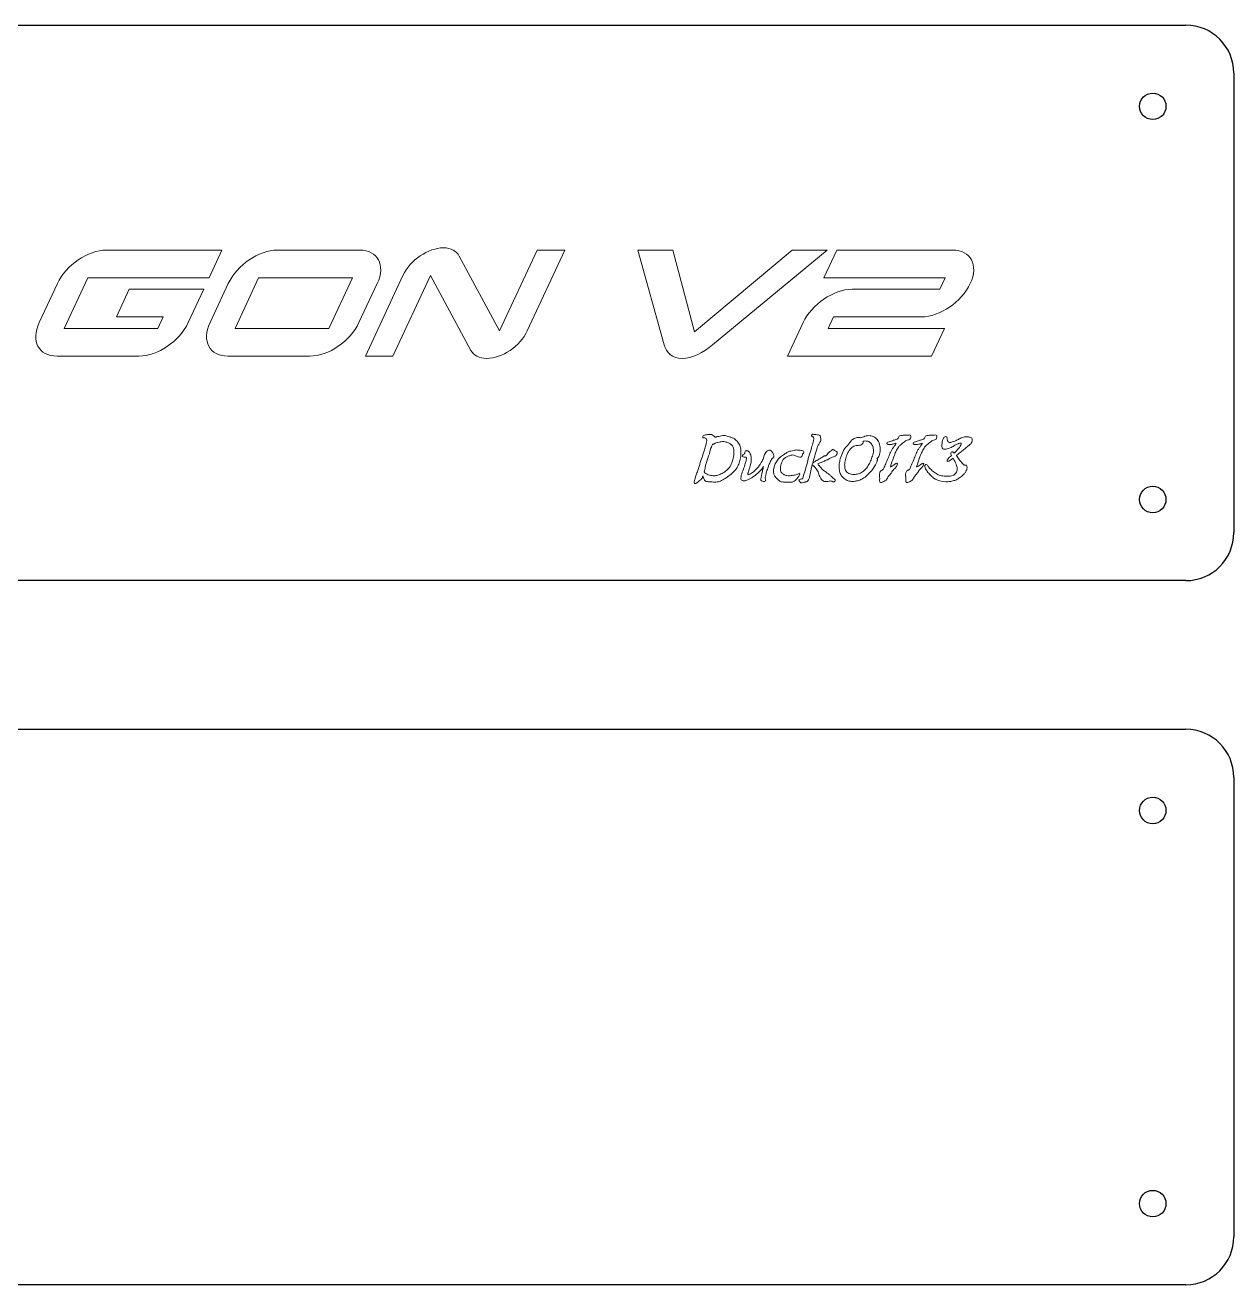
# Model space of a CAD drawing. Header units: millimetres. Extents: x 95 to 347, y -163 to -11.
# Drawn here: x 201.1 to 347.2, y -163.4 to -11.3 of the extents above; entities that cross this region are included whole.
import ezdxf

# ---------------------------------------------------------------- set-up
doc = ezdxf.new("R2010")
doc.units = ezdxf.units.MM
doc.layers.add('Layer 1', color=7, linetype='Continuous')

# ---------------------------------------------------------------- blocks, each defined once
blk = doc.blocks.new('A$C2C0C096A')
at = {"layer": 'Layer 1', "lineweight": 0}
for points in [[(1.06, 5.56), (1.05, 5.6), (1.05, 5.64), (1.07, 5.69)], [(1.15, 5.51), (1.1, 5.51), (1.07, 5.53), (1.06, 5.56)], [(1.07, 5.69), (1.09, 5.73), (1.12, 5.77), (1.17, 5.8)], [(1.23, 5.51), (1.23, 5.51), (1.15, 5.51), (1.15, 5.51)], [(1.17, 5.8), (1.22, 5.84), (1.28, 5.86), (1.37, 5.87)], [(1.39, 5.49), (1.31, 5.5), (1.26, 5.51), (1.23, 5.51)], [(1.24, 4.05), (1.31, 4.29), (1.37, 4.49), (1.41, 4.65)], [(1.37, 5.87), (1.57, 5.9), (1.71, 5.92), (1.78, 5.92)], [(1.52, 5.33), (1.5, 5.43), (1.46, 5.49), (1.39, 5.49)], [(1.41, 4.65), (1.46, 4.81), (1.49, 4.94), (1.51, 5.04)], [(1.51, 5.04), (1.53, 5.13), (1.53, 5.23), (1.52, 5.33)], [(2.24, 4.72), (2.18, 4.61), (2.13, 4.5), (2.09, 4.39)], [(2.24, 5.85), (2.3, 5.8), (2.36, 5.75), (2.42, 5.71)], [(2.34, 4.76), (2.3, 4.74), (2.27, 4.73), (2.24, 4.72)], [(2.45, 4.81), (2.41, 4.79), (2.37, 4.77), (2.34, 4.76)], [(2.42, 5.71), (2.47, 5.67), (2.51, 5.62), (2.55, 5.58)], [(2.89, 4.97), (2.74, 4.93), (2.59, 4.88), (2.45, 4.81)], [(2.55, 5.58), (2.57, 5.59), (2.6, 5.6), (2.63, 5.6)], [(2.63, 5.6), (2.65, 5.61), (2.68, 5.62), (2.72, 5.63)], [(2.72, 5.63), (2.79, 5.65), (2.88, 5.67), (2.99, 5.7)], [(3.44, 5.06), (3.23, 5.05), (3.05, 5.02), (2.89, 4.97)], [(2.99, 5.7), (3.09, 5.73), (3.2, 5.75), (3.32, 5.77)], [(3.32, 5.77), (3.43, 5.78), (3.53, 5.79), (3.63, 5.8)], [(3.75, 5.04), (3.62, 5.06), (3.52, 5.07), (3.44, 5.06)], [(3.63, 5.8), (3.73, 5.81), (3.8, 5.8), (3.86, 5.77)], [(4.14, 4.92), (4.01, 4.97), (3.88, 5.01), (3.75, 5.04)], [(3.86, 5.77), (3.86, 5.77), (3.86, 5.78), (3.86, 5.78)], [(3.86, 5.78), (3.95, 5.74), (4.04, 5.71), (4.13, 5.68)], [(4.49, 4.7), (4.38, 4.79), (4.26, 4.86), (4.14, 4.92)], [(4.74, 4.4), (4.68, 4.52), (4.6, 4.62), (4.49, 4.7)], [(4.52, 5.57), (4.56, 5.56), (4.64, 5.53), (4.75, 5.47)], [(4.75, 5.47), (4.86, 5.41), (4.98, 5.32), (5.1, 5.21)], [(5.1, 5.21), (5.23, 5.09), (5.34, 4.94), (5.44, 4.76)], [(5.44, 4.76), (5.55, 4.58), (5.61, 4.37), (5.64, 4.12)], [(14.19, 5.75), (14.18, 5.78), (14.19, 5.81), (14.2, 5.84)], [(14.26, 5.68), (14.22, 5.7), (14.2, 5.72), (14.19, 5.75)], [(14.2, 5.84), (14.22, 5.87), (14.24, 5.9), (14.27, 5.92)], [(14.25, 4.51), (14.29, 4.64), (14.32, 4.75), (14.35, 4.85)], [(14.32, 5.66), (14.3, 5.67), (14.28, 5.67), (14.26, 5.68)], [(14.27, 5.92), (14.3, 5.94), (14.34, 5.95), (14.38, 5.95)], [(14.41, 5.63), (14.37, 5.64), (14.34, 5.65), (14.32, 5.66)], [(14.35, 4.85), (14.38, 4.95), (14.4, 5.01), (14.41, 5.04)], [(14.38, 5.95), (14.43, 5.94), (14.5, 5.93), (14.59, 5.93)], [(14.45, 5.55), (14.44, 5.59), (14.43, 5.62), (14.41, 5.63)], [(14.41, 5.04), (14.42, 5.09), (14.43, 5.16), (14.45, 5.22)], [(14.47, 5.41), (14.47, 5.46), (14.46, 5.51), (14.45, 5.55)], [(14.45, 5.22), (14.46, 5.29), (14.47, 5.35), (14.47, 5.41)], [(14.59, 5.93), (14.68, 5.92), (14.77, 5.91), (14.86, 5.9)], [(14.86, 5.9), (14.95, 5.89), (15.03, 5.86), (15.1, 5.84)], [(15.01, 4.63), (14.97, 4.56), (14.94, 4.49), (14.91, 4.43)], [(15.12, 4.83), (15.08, 4.76), (15.04, 4.69), (15.01, 4.63)], [(15.1, 5.84), (15.17, 5.81), (15.22, 5.78), (15.24, 5.75)], [(15.2, 4.98), (15.18, 4.94), (15.15, 4.89), (15.12, 4.83)], [(15.31, 5.15), (15.28, 5.09), (15.24, 5.03), (15.2, 4.98)], [(15.24, 5.75), (15.25, 5.71), (15.27, 5.65), (15.29, 5.56)], [(15.29, 5.56), (15.31, 5.48), (15.32, 5.4), (15.33, 5.33)], [(15.33, 5.33), (15.35, 5.27), (15.34, 5.21), (15.31, 5.15)], [(18.45, 4.52), (18.51, 4.59), (18.57, 4.64), (18.61, 4.69)], [(18.61, 4.69), (18.65, 4.74), (18.7, 4.79), (18.74, 4.83)], [(18.74, 4.83), (18.77, 4.88), (18.81, 4.92), (18.84, 4.97)], [(18.84, 4.97), (18.88, 5.02), (18.92, 5.08), (18.97, 5.15)], [(18.97, 5.15), (19.05, 5.26), (19.18, 5.36), (19.35, 5.44)], [(19.57, 4.58), (19.47, 4.56), (19.38, 4.54), (19.29, 4.51)], [(19.89, 4.61), (19.78, 4.6), (19.67, 4.59), (19.57, 4.58)], [(20.3, 4.75), (20.19, 4.66), (20.05, 4.61), (19.89, 4.61)], [(20.16, 5.5), (20.27, 5.57), (20.44, 5.64), (20.65, 5.71)], [(20.43, 5.11), (20.46, 4.95), (20.42, 4.83), (20.3, 4.75)], [(20.68, 5.14), (20.59, 5.13), (20.51, 5.13), (20.43, 5.11)], [(20.65, 5.71), (20.86, 5.77), (21.07, 5.8), (21.28, 5.78)], [(20.91, 5.12), (20.85, 5.13), (20.77, 5.14), (20.68, 5.14)], [(21.28, 4.95), (21.17, 5.04), (21.04, 5.1), (20.91, 5.12)], [(21.28, 5.78), (21.45, 5.77), (21.62, 5.71), (21.79, 5.61)], [(21.55, 4.59), (21.48, 4.73), (21.39, 4.85), (21.28, 4.95)], [(21.68, 4.08), (21.66, 4.27), (21.62, 4.44), (21.55, 4.59)], [(21.79, 5.61), (21.96, 5.51), (22.1, 5.38), (22.22, 5.2)], [(22.22, 5.2), (22.34, 5.02), (22.42, 4.8), (22.46, 4.54)], [(23.3, 4.83), (23.29, 4.87), (23.3, 4.9), (23.34, 4.95)], [(23.38, 4.75), (23.33, 4.77), (23.3, 4.8), (23.3, 4.83)], [(23.34, 4.95), (23.38, 4.99), (23.46, 5.03), (23.59, 5.05)], [(23.52, 4.72), (23.47, 4.71), (23.42, 4.72), (23.38, 4.75)], [(23.85, 4.73), (23.72, 4.74), (23.61, 4.73), (23.52, 4.72)], [(23.59, 5.05), (23.63, 5.07), (23.71, 5.09), (23.81, 5.12)], [(23.81, 5.12), (23.92, 5.15), (24.02, 5.18), (24.12, 5.22)], [(24.22, 4.81), (24.1, 4.76), (23.97, 4.73), (23.85, 4.73)], [(24.1, 4.37), (24.16, 4.47), (24.23, 4.56), (24.29, 4.64)], [(24.12, 5.22), (24.23, 5.26), (24.36, 5.3), (24.5, 5.35)], [(24.41, 4.8), (24.46, 4.88), (24.39, 4.88), (24.22, 4.81)], [(24.29, 4.64), (24.34, 4.72), (24.39, 4.78), (24.41, 4.81)], [(24.41, 4.81), (24.41, 4.81), (24.41, 4.8), (24.41, 4.8)], [(24.5, 5.35), (24.53, 5.36), (24.57, 5.37), (24.59, 5.4)], [(24.91, 4.63), (24.85, 4.57), (24.77, 4.49), (24.69, 4.38)], [(25.07, 4.77), (25, 4.71), (24.94, 4.66), (24.91, 4.63)], [(25.32, 4.96), (25.23, 4.9), (25.15, 4.83), (25.07, 4.77)], [(25.14, 5.82), (25.3, 5.83), (25.44, 5.84), (25.58, 5.84)], [(25.57, 5.14), (25.49, 5.08), (25.4, 5.02), (25.32, 4.96)], [(25.77, 5.23), (25.72, 5.22), (25.65, 5.19), (25.57, 5.14)], [(25.58, 5.84), (25.72, 5.84), (25.86, 5.85), (26, 5.87)], [(26.18, 5.6), (26.17, 5.41), (26.03, 5.29), (25.77, 5.23)], [(26, 5.87), (26.08, 5.87), (26.13, 5.86), (26.16, 5.82)], [(26.16, 5.82), (26.19, 5.78), (26.2, 5.71), (26.18, 5.6)], [(26.46, 4.83), (26.46, 4.87), (26.47, 4.9), (26.51, 4.95)], [(26.54, 4.75), (26.5, 4.77), (26.47, 4.8), (26.46, 4.83)], [(26.51, 4.95), (26.55, 4.99), (26.63, 5.03), (26.76, 5.05)], [(26.69, 4.72), (26.64, 4.71), (26.59, 4.72), (26.54, 4.75)], [(27.02, 4.73), (26.89, 4.74), (26.78, 4.73), (26.69, 4.72)], [(26.76, 5.05), (26.8, 5.07), (26.88, 5.09), (26.98, 5.12)], [(26.98, 5.12), (27.09, 5.15), (27.19, 5.18), (27.29, 5.22)], [(27.39, 4.81), (27.27, 4.76), (27.14, 4.73), (27.02, 4.73)], [(27.27, 4.37), (27.33, 4.47), (27.4, 4.56), (27.46, 4.64)], [(27.29, 5.22), (27.4, 5.26), (27.53, 5.3), (27.67, 5.35)], [(27.58, 4.8), (27.63, 4.88), (27.56, 4.88), (27.39, 4.81)], [(27.46, 4.64), (27.51, 4.72), (27.56, 4.78), (27.58, 4.81)], [(27.58, 4.81), (27.58, 4.81), (27.58, 4.8), (27.58, 4.8)], [(27.67, 5.35), (27.7, 5.36), (27.74, 5.37), (27.76, 5.4)], [(28.08, 4.63), (28.02, 4.57), (27.94, 4.49), (27.86, 4.38)], [(28.24, 4.77), (28.17, 4.71), (28.11, 4.66), (28.08, 4.63)], [(28.49, 4.96), (28.4, 4.9), (28.32, 4.83), (28.24, 4.77)], [(28.31, 5.82), (28.47, 5.83), (28.61, 5.84), (28.75, 5.84)], [(28.74, 5.14), (28.66, 5.08), (28.57, 5.02), (28.49, 4.96)], [(28.94, 5.23), (28.89, 5.22), (28.82, 5.19), (28.74, 5.14)], [(28.75, 5.84), (28.89, 5.84), (29.03, 5.85), (29.17, 5.87)], [(29.35, 5.6), (29.34, 5.41), (29.2, 5.29), (28.94, 5.23)], [(29.17, 5.87), (29.25, 5.87), (29.3, 5.86), (29.33, 5.82)], [(29.33, 5.82), (29.36, 5.78), (29.37, 5.71), (29.35, 5.6)], [(29.96, 4.71), (29.96, 4.78), (29.97, 4.85), (29.97, 4.92)], [(29.96, 4.46), (29.96, 4.55), (29.96, 4.64), (29.96, 4.71)], [(29.97, 4.92), (29.98, 4.98), (29.99, 5.04), (30, 5.1)], [(30, 5.1), (30.02, 5.16), (30.04, 5.23), (30.06, 5.3)], [(30.06, 5.3), (30.11, 5.43), (30.16, 5.52), (30.22, 5.59)], [(30.59, 5.44), (30.6, 5.37), (30.61, 5.3), (30.62, 5.23)], [(30.62, 5.23), (30.63, 5.17), (30.66, 5.11), (30.69, 5.06)], [(30.69, 5.06), (30.72, 5.01), (30.77, 4.98), (30.82, 4.96)], [(30.82, 4.96), (30.88, 4.94), (30.96, 4.94), (31.05, 4.97)], [(31.05, 4.97), (31.14, 5), (31.24, 5.03), (31.35, 5.07)], [(31.35, 5.07), (31.45, 5.11), (31.56, 5.15), (31.66, 5.2)], [(31.66, 5.2), (31.76, 5.24), (31.86, 5.28), (31.94, 5.32)], [(32.03, 4.84), (31.98, 4.83), (31.94, 4.82), (31.92, 4.81)], [(31.94, 5.32), (32.02, 5.37), (32.09, 5.4), (32.14, 5.43)], [(32.17, 4.87), (32.12, 4.87), (32.08, 4.86), (32.03, 4.84)], [(32.14, 5.43), (32.33, 5.55), (32.56, 5.62), (32.84, 5.65)], [(32.16, 4.5), (32.22, 4.59), (32.26, 4.67), (32.28, 4.74)], [(32.27, 4.85), (32.24, 4.87), (32.21, 4.87), (32.17, 4.87)], [(32.28, 4.74), (32.3, 4.79), (32.29, 4.83), (32.27, 4.85)], [(32.84, 5.65), (32.94, 5.66), (33.04, 5.65), (33.15, 5.63)], [(33.25, 4.64), (33.19, 4.6), (33.11, 4.53), (32.99, 4.43)], [(33.15, 5.63), (33.25, 5.61), (33.37, 5.57), (33.5, 5.53)], [(33.49, 4.87), (33.43, 4.79), (33.35, 4.71), (33.25, 4.64)], [(33.6, 5.1), (33.58, 5.02), (33.55, 4.95), (33.49, 4.87)], [(33.5, 5.53), (33.55, 5.52), (33.59, 5.47), (33.61, 5.39)], [(33.61, 5.39), (33.64, 5.3), (33.63, 5.21), (33.6, 5.1)], [(0.68, 2.31), (0.77, 2.62), (0.87, 2.92), (0.97, 3.2)], [(0.97, 3.2), (1.07, 3.48), (1.16, 3.77), (1.24, 4.05)], [(1.68, 3.07), (1.56, 2.72), (1.46, 2.37), (1.36, 2.02)], [(2, 4.14), (1.9, 3.77), (1.79, 3.42), (1.68, 3.07)], [(2.09, 4.39), (2.05, 4.29), (2.02, 4.21), (2, 4.14)], [(4.68, 2.85), (4.72, 3.01), (4.75, 3.16), (4.78, 3.32)], [(4.8, 4.13), (4.79, 4.25), (4.77, 4.34), (4.74, 4.4)], [(4.78, 3.32), (4.8, 3.48), (4.82, 3.62), (4.82, 3.76)], [(4.82, 3.76), (4.82, 3.9), (4.82, 4.02), (4.8, 4.13)], [(5.66, 3.45), (5.64, 3.22), (5.6, 2.99), (5.54, 2.77)], [(5.64, 4.12), (5.67, 3.9), (5.68, 3.68), (5.66, 3.45)], [(5.85, 3.27), (5.81, 3.33), (5.85, 3.4), (5.95, 3.49)], [(6.05, 3.19), (5.95, 3.19), (5.88, 3.22), (5.85, 3.27)], [(5.95, 3.49), (6.02, 3.54), (6.06, 3.58), (6.09, 3.61)], [(6.27, 3.18), (6.22, 3.19), (6.15, 3.19), (6.05, 3.19)], [(6.09, 3.61), (6.11, 3.64), (6.13, 3.7), (6.14, 3.78)], [(6.14, 3.78), (6.16, 3.85), (6.18, 3.9), (6.22, 3.93)], [(6.22, 3.93), (6.26, 3.96), (6.31, 3.98), (6.35, 3.98)], [(6.34, 3.06), (6.34, 3.13), (6.32, 3.17), (6.27, 3.18)], [(6.3, 2.83), (6.32, 2.92), (6.33, 3), (6.34, 3.06)], [(6.35, 3.98), (6.39, 3.97), (6.44, 3.95), (6.5, 3.93)], [(6.5, 3.93), (6.55, 3.9), (6.6, 3.87), (6.65, 3.84)], [(6.65, 3.84), (6.69, 3.81), (6.72, 3.76), (6.75, 3.7)], [(6.75, 3.7), (6.78, 3.63), (6.81, 3.56), (6.84, 3.48)], [(6.84, 3.48), (6.87, 3.39), (6.88, 3.3), (6.9, 3.21)], [(6.9, 3.21), (6.91, 3.12), (6.91, 3.03), (6.91, 2.95)], [(8.34, 2.96), (8.34, 2.96), (8.43, 3.24), (8.43, 3.24)], [(8.43, 3.24), (8.46, 3.33), (8.49, 3.42), (8.53, 3.5)], [(8.53, 3.5), (8.56, 3.59), (8.61, 3.67), (8.67, 3.74)], [(8.67, 3.74), (8.8, 3.9), (8.93, 4), (9.04, 4.02)], [(9.04, 4.02), (9.15, 4.05), (9.24, 4.03), (9.3, 3.96)], [(9.51, 3.08), (9.42, 2.99), (9.33, 2.86), (9.25, 2.7)], [(9.3, 3.96), (9.36, 3.88), (9.41, 3.81), (9.45, 3.77)], [(9.45, 3.77), (9.49, 3.72), (9.53, 3.66), (9.56, 3.6)], [(10.1, 2.83), (10.19, 2.96), (10.31, 3.1), (10.46, 3.22)], [(10.46, 3.22), (10.61, 3.35), (10.76, 3.46), (10.91, 3.56)], [(11.19, 3.21), (11.08, 3.16), (10.98, 3.1), (10.9, 3.03)], [(10.91, 3.56), (11.05, 3.65), (11.19, 3.73), (11.31, 3.79)], [(11.52, 3.36), (11.41, 3.32), (11.3, 3.27), (11.19, 3.21)], [(11.31, 3.79), (11.43, 3.85), (11.51, 3.88), (11.55, 3.89)], [(11.55, 3.89), (11.58, 3.9), (11.63, 3.9), (11.7, 3.92)], [(11.7, 3.92), (11.7, 3.92), (11.91, 3.96), (11.91, 3.96)], [(11.91, 3.96), (11.91, 3.96), (12.09, 4), (12.09, 4)], [(12.59, 3.23), (12.59, 3.23), (12.05, 3.44), (12.05, 3.44)], [(12.09, 4), (12.09, 4), (12.16, 4.02), (12.16, 4.02)], [(12.91, 3.18), (12.82, 3.16), (12.71, 3.18), (12.59, 3.23)], [(12.61, 4.04), (12.69, 4.03), (12.77, 4.02), (12.84, 4.01)], [(12.84, 4.01), (12.91, 3.99), (12.96, 3.98), (13.01, 3.98)], [(13.09, 3.45), (13.06, 3.29), (13, 3.2), (12.91, 3.18)], [(13.01, 3.98), (13.13, 3.95), (13.2, 3.92), (13.23, 3.89)], [(13.17, 3.61), (13.13, 3.57), (13.1, 3.52), (13.09, 3.45)], [(13.26, 3.76), (13.24, 3.7), (13.21, 3.65), (13.17, 3.61)], [(13.23, 3.89), (13.26, 3.87), (13.27, 3.82), (13.26, 3.76)], [(13.67, 2.47), (13.76, 2.86), (13.85, 3.21), (13.95, 3.53)], [(13.95, 3.53), (14.05, 3.84), (14.15, 4.17), (14.25, 4.51)], [(14.58, 3.3), (14.49, 3), (14.41, 2.7), (14.33, 2.42)], [(14.86, 4.31), (14.76, 3.94), (14.67, 3.6), (14.58, 3.3)], [(14.91, 4.43), (14.88, 4.37), (14.87, 4.33), (14.86, 4.31)], [(15.09, 2.94), (15.18, 2.99), (15.26, 3.04), (15.34, 3.09)], [(15.34, 3.09), (15.42, 3.14), (15.5, 3.19), (15.56, 3.23)], [(15.56, 3.23), (15.69, 3.32), (15.77, 3.36), (15.81, 3.36)], [(15.81, 3.36), (15.84, 3.35), (15.87, 3.34), (15.89, 3.33)], [(15.89, 3.33), (15.9, 3.32), (15.91, 3.32), (15.93, 3.34)], [(15.93, 3.34), (15.95, 3.36), (15.97, 3.38), (15.99, 3.4)], [(15.99, 3.4), (15.99, 3.4), (16.04, 3.47), (16.04, 3.47)], [(16.04, 3.47), (16.04, 3.47), (16.07, 3.5), (16.07, 3.5)], [(16.07, 3.5), (16.14, 3.58), (16.2, 3.66), (16.27, 3.73)], [(16.27, 3.73), (16.34, 3.8), (16.41, 3.86), (16.49, 3.92)], [(16.44, 3.05), (16.38, 3.02), (16.34, 3), (16.31, 2.98)], [(16.64, 3.14), (16.57, 3.11), (16.5, 3.08), (16.44, 3.05)], [(16.49, 3.92), (16.54, 3.95), (16.57, 3.98), (16.6, 4.01)], [(16.6, 4.01), (16.63, 4.04), (16.65, 4.06), (16.68, 4.08)], [(16.85, 3.24), (16.78, 3.21), (16.71, 3.18), (16.64, 3.14)], [(17.04, 3.32), (16.99, 3.3), (16.92, 3.27), (16.85, 3.24)], [(16.89, 4.05), (17.02, 3.97), (17.13, 3.91), (17.21, 3.86)], [(17.23, 3.49), (17.19, 3.41), (17.13, 3.36), (17.04, 3.32)], [(17.21, 3.86), (17.29, 3.8), (17.33, 3.76), (17.31, 3.71)], [(17.31, 3.71), (17.29, 3.64), (17.27, 3.56), (17.23, 3.49)], [(17.67, 2.98), (17.74, 3.25), (17.84, 3.52), (17.97, 3.8)], [(17.97, 3.8), (18.09, 4.08), (18.25, 4.32), (18.45, 4.52)], [(18.42, 3.34), (18.36, 3.15), (18.3, 2.95), (18.25, 2.74)], [(18.6, 3.73), (18.53, 3.6), (18.47, 3.47), (18.42, 3.34)], [(18.82, 4.08), (18.74, 3.97), (18.66, 3.85), (18.6, 3.73)], [(19.06, 4.35), (18.98, 4.27), (18.9, 4.18), (18.82, 4.08)], [(19.29, 4.51), (19.22, 4.48), (19.14, 4.43), (19.06, 4.35)], [(21.39, 2.87), (21.47, 3.07), (21.54, 3.27), (21.6, 3.47)], [(21.6, 3.47), (21.67, 3.69), (21.69, 3.89), (21.68, 4.08)], [(22.18, 3.08), (22.11, 3.05), (22.08, 3.03), (22.1, 3.02)], [(22.24, 3.13), (22.22, 3.11), (22.2, 3.1), (22.18, 3.08)], [(22.3, 3.21), (22.28, 3.17), (22.26, 3.14), (22.24, 3.13)], [(22.37, 3.38), (22.35, 3.31), (22.33, 3.25), (22.3, 3.21)], [(22.44, 3.66), (22.42, 3.54), (22.39, 3.45), (22.37, 3.38)], [(22.46, 4.54), (22.51, 4.28), (22.5, 3.99), (22.44, 3.66)], [(23.3, 2.72), (23.4, 2.95), (23.49, 3.16), (23.57, 3.35)], [(23.57, 3.35), (23.65, 3.55), (23.71, 3.69), (23.74, 3.76)], [(24.09, 3.11), (23.98, 2.8), (23.86, 2.46), (23.72, 2.07)], [(23.74, 3.76), (23.77, 3.85), (23.82, 3.94), (23.89, 4.05)], [(23.89, 4.05), (23.95, 4.16), (24.02, 4.27), (24.1, 4.37)], [(24.38, 3.83), (24.3, 3.66), (24.2, 3.42), (24.09, 3.11)], [(24.69, 4.38), (24.6, 4.27), (24.49, 4.09), (24.38, 3.83)], [(26.47, 2.72), (26.57, 2.95), (26.66, 3.16), (26.74, 3.35)], [(26.74, 3.35), (26.82, 3.55), (26.87, 3.69), (26.91, 3.76)], [(27.26, 3.11), (27.15, 2.8), (27.03, 2.46), (26.89, 2.07)], [(26.91, 3.76), (26.94, 3.85), (26.99, 3.94), (27.06, 4.05)], [(27.06, 4.05), (27.12, 4.16), (27.19, 4.27), (27.27, 4.37)], [(27.55, 3.83), (27.47, 3.66), (27.37, 3.42), (27.26, 3.11)], [(27.86, 4.38), (27.77, 4.27), (27.66, 4.09), (27.55, 3.83)], [(30.07, 4.21), (30.01, 4.26), (29.97, 4.34), (29.96, 4.46)], [(30.59, 2.81), (30.62, 2.89), (30.67, 2.98), (30.75, 3.05)], [(30.75, 3.05), (30.75, 3.05), (31.1, 3.37), (31.1, 3.37)], [(31.1, 3.37), (31.03, 3.51), (31, 3.62), (31.02, 3.71)], [(31.02, 3.71), (31.04, 3.79), (31.09, 3.83), (31.16, 3.84)], [(31.3, 3.05), (31.23, 2.99), (31.16, 2.94), (31.11, 2.9)], [(31.16, 3.84), (31.23, 3.85), (31.32, 3.8), (31.43, 3.68)], [(31.66, 2.35), (31.57, 2.56), (31.45, 2.79), (31.3, 3.05)], [(31.43, 3.68), (31.54, 3.79), (31.65, 3.9), (31.74, 4)], [(32.16, 3.75), (32, 3.62), (31.85, 3.5), (31.7, 3.38)], [(31.7, 3.38), (31.83, 3.22), (31.94, 3.07), (32.05, 2.91)], [(31.74, 4), (31.84, 4.1), (31.91, 4.18), (31.97, 4.25)], [(31.97, 4.25), (32.04, 4.33), (32.1, 4.41), (32.16, 4.5)], [(32.61, 4.12), (32.47, 4), (32.32, 3.88), (32.16, 3.75)], [(32.99, 4.43), (32.88, 4.34), (32.75, 4.24), (32.61, 4.12)], [(0.35, 1.29), (0.41, 1.47), (0.47, 1.64), (0.52, 1.81)], [(0.52, 1.81), (0.58, 1.99), (0.63, 2.15), (0.68, 2.31)], [(1.28, 1.7), (1.26, 1.59), (1.23, 1.49), (1.2, 1.4)], [(1.36, 2.02), (1.33, 1.91), (1.31, 1.8), (1.28, 1.7)], [(4.35, 2.06), (4.42, 2.16), (4.48, 2.29), (4.54, 2.42)], [(4.54, 2.42), (4.59, 2.56), (4.64, 2.7), (4.68, 2.85)], [(5.04, 1.71), (4.93, 1.57), (4.78, 1.42), (4.61, 1.26)], [(5.34, 2.21), (5.25, 2.03), (5.16, 1.86), (5.04, 1.71)], [(5.54, 2.77), (5.49, 2.57), (5.42, 2.39), (5.34, 2.21)], [(5.71, 0.99), (5.78, 1.24), (5.86, 1.49), (5.96, 1.72)], [(5.96, 1.72), (6.05, 1.96), (6.13, 2.19), (6.19, 2.42)], [(6.19, 2.42), (6.24, 2.6), (6.27, 2.74), (6.3, 2.83)], [(6.67, 1.75), (6.63, 1.63), (6.6, 1.52), (6.57, 1.43)], [(6.77, 2.11), (6.74, 1.99), (6.7, 1.87), (6.67, 1.75)], [(6.86, 2.42), (6.84, 2.34), (6.81, 2.23), (6.77, 2.11)], [(6.81, 1.18), (6.96, 1.26), (7.13, 1.38), (7.3, 1.53)], [(6.91, 2.7), (6.9, 2.61), (6.88, 2.52), (6.86, 2.42)], [(6.91, 2.95), (6.91, 2.88), (6.91, 2.8), (6.91, 2.7)], [(8.39, 2.04), (8.09, 1.59), (7.69, 1.19), (7.2, 0.84)], [(7.3, 1.53), (7.47, 1.69), (7.63, 1.85), (7.78, 2.02)], [(7.78, 2.02), (7.81, 2.06), (7.86, 2.12), (7.92, 2.21)], [(7.92, 2.21), (7.98, 2.29), (8.08, 2.46), (8.23, 2.7)], [(8.18, 1.11), (8.2, 1.25), (8.24, 1.4), (8.28, 1.57)], [(8.23, 2.7), (8.27, 2.78), (8.31, 2.87), (8.34, 2.96)], [(8.28, 1.57), (8.31, 1.73), (8.35, 1.89), (8.39, 2.04)], [(8.9, 1.84), (8.84, 1.65), (8.78, 1.47), (8.73, 1.28)], [(9.04, 2.24), (9.01, 2.16), (8.96, 2.03), (8.9, 1.84)], [(9.25, 2.7), (9.17, 2.55), (9.1, 2.39), (9.04, 2.24)], [(9.62, 1.2), (9.57, 1.39), (9.58, 1.63), (9.66, 1.92)], [(9.66, 1.92), (9.69, 2.06), (9.75, 2.21), (9.82, 2.37)], [(9.82, 2.37), (9.9, 2.53), (9.99, 2.68), (10.1, 2.83)], [(10.45, 1.95), (10.43, 1.82), (10.43, 1.7), (10.45, 1.58)], [(10.52, 2.34), (10.49, 2.21), (10.46, 2.08), (10.45, 1.95)], [(10.45, 1.58), (10.46, 1.47), (10.5, 1.36), (10.59, 1.28)], [(10.68, 2.75), (10.61, 2.62), (10.56, 2.49), (10.52, 2.34)], [(10.9, 3.03), (10.82, 2.97), (10.74, 2.88), (10.68, 2.75)], [(13.17, 0.75), (13.25, 1.05), (13.34, 1.34), (13.44, 1.62)], [(13.44, 1.62), (13.53, 1.91), (13.61, 2.19), (13.67, 2.47)], [(14.29, 2.29), (14.29, 2.29), (13.96, 0.75), (13.96, 0.75)], [(14.34, 2.21), (14.31, 2.23), (14.29, 2.26), (14.29, 2.29)], [(14.33, 2.42), (14.36, 2.47), (14.4, 2.53), (14.47, 2.57)], [(14.44, 2.12), (14.4, 2.16), (14.37, 2.19), (14.34, 2.21)], [(14.56, 2.01), (14.51, 2.05), (14.48, 2.09), (14.44, 2.12)], [(14.47, 2.57), (14.53, 2.62), (14.58, 2.66), (14.62, 2.68)], [(14.67, 1.89), (14.63, 1.93), (14.6, 1.97), (14.56, 2.01)], [(14.62, 2.68), (14.68, 2.71), (14.75, 2.75), (14.84, 2.79)], [(14.77, 1.77), (14.74, 1.81), (14.71, 1.85), (14.67, 1.89)], [(15.03, 1.26), (14.97, 1.45), (14.88, 1.62), (14.77, 1.77)], [(14.84, 2.79), (14.92, 2.84), (15.01, 2.89), (15.09, 2.94)], [(15.34, 2.53), (15.19, 2.47), (15.07, 2.41), (14.96, 2.36)], [(14.96, 2.36), (14.98, 2.3), (15.01, 2.25), (15.04, 2.23)], [(15.04, 2.23), (15.06, 2.2), (15.09, 2.18), (15.11, 2.17)], [(15.11, 2.17), (15.13, 2.15), (15.16, 2.12), (15.2, 2.07)], [(15.2, 2.07), (15.25, 2.02), (15.29, 1.97), (15.34, 1.91)], [(15.77, 2.72), (15.63, 2.66), (15.49, 2.6), (15.34, 2.53)], [(15.34, 1.91), (15.39, 1.85), (15.43, 1.8), (15.48, 1.75)], [(15.48, 1.75), (15.52, 1.7), (15.56, 1.67), (15.58, 1.65)], [(15.58, 1.65), (15.63, 1.61), (15.68, 1.57), (15.74, 1.52)], [(15.74, 1.52), (15.81, 1.48), (15.87, 1.44), (15.93, 1.4)], [(16.11, 2.88), (16.01, 2.83), (15.89, 2.78), (15.77, 2.72)], [(16.31, 2.98), (16.28, 2.96), (16.21, 2.93), (16.11, 2.88)], [(17.54, 1.77), (17.52, 1.97), (17.53, 2.17), (17.55, 2.37)], [(17.66, 1.22), (17.6, 1.39), (17.56, 1.57), (17.54, 1.77)], [(17.55, 2.37), (17.58, 2.58), (17.61, 2.78), (17.67, 2.98)], [(18.25, 2.74), (18.21, 2.52), (18.19, 2.32), (18.2, 2.12)], [(18.2, 2.12), (18.21, 1.93), (18.25, 1.75), (18.32, 1.6)], [(18.32, 1.6), (18.4, 1.44), (18.53, 1.32), (18.71, 1.23)], [(20.36, 1.42), (20.51, 1.52), (20.64, 1.64), (20.77, 1.79)], [(21.47, 1.58), (21.24, 1.29), (20.97, 1.03), (20.66, 0.78)], [(20.77, 1.79), (20.89, 1.95), (21.01, 2.11), (21.12, 2.3)], [(21.12, 2.3), (21.22, 2.48), (21.31, 2.67), (21.39, 2.87)], [(22.04, 2.48), (21.89, 2.17), (21.7, 1.87), (21.47, 1.58)], [(22.16, 2.83), (22.15, 2.75), (22.11, 2.64), (22.04, 2.48)], [(22.1, 3.02), (22.12, 3), (22.13, 2.99), (22.14, 2.98)], [(22.14, 2.98), (22.16, 2.96), (22.17, 2.91), (22.16, 2.83)], [(22.5, 1.47), (22.52, 1.52), (22.58, 1.56), (22.68, 1.61)], [(22.68, 1.61), (22.71, 1.62), (22.74, 1.64), (22.77, 1.65)], [(22.77, 1.65), (22.8, 1.67), (22.84, 1.68), (22.87, 1.7)], [(22.87, 1.7), (22.91, 1.77), (22.96, 1.9), (23.04, 2.1)], [(23.04, 2.1), (23.12, 2.29), (23.21, 2.5), (23.3, 2.72)], [(23.72, 2.07), (23.7, 2), (23.71, 1.98), (23.77, 2)], [(23.77, 2), (23.84, 2.05), (23.91, 2.09), (23.98, 2.14)], [(24.05, 1.62), (24, 1.56), (23.96, 1.49), (23.92, 1.43)], [(23.98, 2.14), (24.06, 2.18), (24.15, 2.24), (24.24, 2.31)], [(24.25, 1.82), (24.16, 1.75), (24.1, 1.68), (24.05, 1.62)], [(24.5, 2.13), (24.44, 2.03), (24.36, 1.93), (24.25, 1.82)], [(24.58, 2.36), (24.58, 2.3), (24.55, 2.22), (24.5, 2.13)], [(25.67, 1.47), (25.69, 1.52), (25.75, 1.56), (25.85, 1.61)], [(25.85, 1.61), (25.88, 1.62), (25.91, 1.64), (25.94, 1.65)], [(25.94, 1.65), (25.97, 1.67), (26.01, 1.68), (26.04, 1.7)], [(26.04, 1.7), (26.08, 1.77), (26.13, 1.9), (26.21, 2.1)], [(26.21, 2.1), (26.29, 2.29), (26.38, 2.5), (26.47, 2.72)], [(26.89, 2.07), (26.87, 2), (26.88, 1.98), (26.94, 2)], [(26.94, 2), (27, 2.05), (27.08, 2.09), (27.15, 2.14)], [(27.22, 1.62), (27.17, 1.56), (27.13, 1.49), (27.09, 1.43)], [(27.15, 2.14), (27.23, 2.18), (27.32, 2.24), (27.41, 2.31)], [(27.42, 1.82), (27.33, 1.75), (27.27, 1.68), (27.22, 1.62)], [(27.67, 2.13), (27.61, 2.03), (27.53, 1.93), (27.42, 1.82)], [(27.75, 2.36), (27.75, 2.3), (27.72, 2.22), (27.67, 2.13)], [(27.92, 1.92), (27.89, 2.02), (27.88, 2.1), (27.89, 2.16)], [(27.89, 2.16), (27.91, 2.22), (27.94, 2.26), (27.98, 2.29)], [(28.11, 1.56), (28.01, 1.7), (27.95, 1.82), (27.92, 1.92)], [(27.98, 2.29), (28.02, 2.3), (28.06, 2.3), (28.12, 2.27)], [(28.45, 1.15), (28.32, 1.28), (28.21, 1.42), (28.11, 1.56)], [(28.12, 2.27), (28.17, 2.25), (28.23, 2.2), (28.27, 2.12)], [(28.27, 2.12), (28.31, 2.04), (28.38, 1.94), (28.5, 1.82)], [(28.5, 1.82), (28.61, 1.7), (28.74, 1.58), (28.89, 1.46)], [(31.11, 2.9), (31.06, 2.86), (31.01, 2.83), (30.98, 2.81)], [(31.64, 1.27), (31.75, 1.42), (31.81, 1.58), (31.81, 1.76)], [(31.81, 1.76), (31.8, 1.95), (31.75, 2.14), (31.66, 2.35)], [(32.05, 2.91), (32.16, 2.75), (32.28, 2.6), (32.41, 2.45)], [(32.41, 2.45), (32.46, 2.4), (32.51, 2.35), (32.57, 2.29)], [(32.57, 2.29), (32.62, 2.24), (32.69, 2.22), (32.78, 2.23)], [(32.78, 2.23), (32.88, 2.24), (32.95, 2.2), (32.98, 2.1)], [(32.98, 1.76), (32.94, 1.62), (32.88, 1.49), (32.79, 1.37)], [(32.98, 2.1), (33.01, 2.01), (33.01, 1.9), (32.98, 1.76)], [(0, 0.08), (-0.02, 0.14), (-0.01, 0.23), (0.04, 0.38)], [(0.04, 0.38), (0.09, 0.5), (0.13, 0.64), (0.19, 0.8)], [(0.19, 0.8), (0.24, 0.96), (0.3, 1.12), (0.35, 1.29)], [(0.63, 0.32), (0.5, 0.2), (0.39, 0.12), (0.32, 0.07)], [(0.84, 0.48), (0.78, 0.43), (0.71, 0.37), (0.63, 0.32)], [(0.97, 0.66), (0.94, 0.6), (0.9, 0.54), (0.84, 0.48)], [(1.02, 0.78), (1.01, 0.75), (0.99, 0.71), (0.97, 0.66)], [(1.06, 0.91), (1.04, 0.86), (1.03, 0.82), (1.02, 0.78)], [(1.09, 0.79), (1.08, 0.83), (1.07, 0.87), (1.06, 0.91)], [(1.14, 0.68), (1.12, 0.72), (1.11, 0.76), (1.09, 0.79)], [(1.26, 0.42), (1.22, 0.48), (1.18, 0.57), (1.14, 0.68)], [(1.2, 1.4), (1.2, 1.4), (1.31, 1.31), (1.31, 1.31)], [(1.39, 0.28), (1.34, 0.32), (1.3, 0.36), (1.26, 0.42)], [(1.31, 1.31), (1.46, 1.17), (1.65, 1.07), (1.87, 1.02)], [(1.54, 0.23), (1.48, 0.24), (1.43, 0.25), (1.39, 0.28)], [(2.34, 0.18), (2.23, 0.19), (2.14, 0.19), (2.04, 0.21)], [(2.63, 0.18), (2.53, 0.17), (2.43, 0.17), (2.34, 0.18)], [(2.96, 0.22), (2.85, 0.19), (2.74, 0.18), (2.63, 0.18)], [(2.86, 1.02), (3.03, 1.06), (3.2, 1.14), (3.39, 1.23)], [(3.46, 0.43), (3.26, 0.33), (3.1, 0.26), (2.96, 0.22)], [(4.04, 0.81), (3.85, 0.66), (3.65, 0.54), (3.46, 0.43)], [(4.61, 1.26), (4.43, 1.1), (4.24, 0.95), (4.04, 0.81)], [(5.71, 0.45), (5.67, 0.5), (5.65, 0.57), (5.66, 0.66)], [(5.66, 0.66), (5.66, 0.76), (5.68, 0.87), (5.71, 0.99)], [(5.87, 0.35), (5.81, 0.37), (5.76, 0.4), (5.71, 0.45)], [(6.48, 0.45), (6.48, 0.45), (6.27, 0.36), (6.27, 0.36)], [(6.67, 0.52), (6.62, 0.5), (6.55, 0.47), (6.48, 0.45)], [(6.51, 1.25), (6.49, 1.18), (6.49, 1.14), (6.5, 1.11)], [(6.5, 1.11), (6.52, 1.09), (6.54, 1.08), (6.57, 1.09)], [(6.57, 1.43), (6.54, 1.33), (6.52, 1.27), (6.51, 1.25)], [(6.57, 1.09), (6.6, 1.09), (6.64, 1.1), (6.68, 1.12)], [(6.83, 0.6), (6.78, 0.57), (6.73, 0.55), (6.67, 0.52)], [(6.68, 1.12), (6.73, 1.14), (6.77, 1.16), (6.81, 1.18)], [(6.99, 0.7), (6.93, 0.66), (6.88, 0.63), (6.83, 0.6)], [(7.2, 0.84), (7.11, 0.78), (7.04, 0.74), (6.99, 0.7)], [(8.07, 0.5), (8.06, 0.53), (8.07, 0.6), (8.09, 0.72)], [(8.09, 0.36), (8.07, 0.39), (8.06, 0.43), (8.07, 0.5)], [(8.09, 0.72), (8.12, 0.83), (8.14, 0.96), (8.18, 1.11)], [(8.28, 0.27), (8.17, 0.3), (8.11, 0.32), (8.09, 0.36)], [(8.51, 0.24), (8.44, 0.25), (8.37, 0.26), (8.28, 0.27)], [(8.65, 0.37), (8.63, 0.28), (8.58, 0.24), (8.51, 0.24)], [(8.64, 0.88), (8.61, 0.76), (8.6, 0.67), (8.61, 0.63)], [(8.61, 0.63), (8.63, 0.56), (8.64, 0.51), (8.65, 0.47)], [(8.73, 1.28), (8.69, 1.14), (8.66, 1.01), (8.64, 0.88)], [(8.65, 0.47), (8.66, 0.43), (8.66, 0.4), (8.65, 0.37)], [(9.77, 0.88), (9.69, 1), (9.64, 1.1), (9.62, 1.2)], [(10.04, 0.56), (9.93, 0.66), (9.84, 0.77), (9.77, 0.88)], [(10.59, 1.28), (10.67, 1.19), (10.77, 1.12), (10.88, 1.07)], [(11.22, 0.16), (11.06, 0.17), (10.88, 0.18), (10.68, 0.19)], [(11.49, 0.93), (11.63, 0.94), (11.81, 0.96), (12.01, 0.99)], [(11.94, 0.19), (11.89, 0.17), (11.84, 0.15), (11.79, 0.15)], [(12.11, 0.28), (12.05, 0.24), (11.99, 0.21), (11.94, 0.19)], [(12.01, 0.99), (12.21, 1.02), (12.39, 1.07), (12.55, 1.14)], [(12.31, 0.46), (12.24, 0.38), (12.17, 0.32), (12.11, 0.28)], [(12.56, 0.75), (12.49, 0.65), (12.4, 0.55), (12.31, 0.46)], [(12.55, 1.14), (12.67, 1.2), (12.74, 1.21), (12.76, 1.18)], [(12.74, 1.03), (12.7, 0.95), (12.64, 0.86), (12.56, 0.75)], [(12.68, 0.4), (12.68, 0.43), (12.69, 0.45), (12.72, 0.46)], [(12.7, 0.33), (12.69, 0.36), (12.68, 0.39), (12.68, 0.4)], [(12.77, 0.23), (12.74, 0.27), (12.72, 0.3), (12.7, 0.33)], [(12.72, 0.46), (12.75, 0.48), (12.8, 0.49), (12.87, 0.51)], [(12.76, 1.18), (12.78, 1.15), (12.78, 1.1), (12.74, 1.03)], [(12.82, 0.15), (12.82, 0.15), (12.77, 0.23), (12.77, 0.23)], [(12.92, 0.09), (12.88, 0.09), (12.85, 0.11), (12.82, 0.15)], [(13.08, 0.1), (13.01, 0.09), (12.95, 0.08), (12.92, 0.09)], [(13.48, 0.19), (13.4, 0.18), (13.27, 0.15), (13.08, 0.1)], [(13.65, 0.24), (13.61, 0.22), (13.55, 0.2), (13.48, 0.19)], [(13.84, 0.45), (13.79, 0.35), (13.73, 0.29), (13.65, 0.24)], [(13.96, 0.75), (13.94, 0.64), (13.9, 0.54), (13.84, 0.45)], [(15.23, 0.75), (15.16, 0.89), (15.1, 1.06), (15.03, 1.26)], [(15.33, 0.59), (15.29, 0.65), (15.26, 0.7), (15.23, 0.75)], [(15.48, 0.42), (15.43, 0.47), (15.38, 0.53), (15.33, 0.59)], [(15.66, 0.29), (15.59, 0.33), (15.54, 0.37), (15.48, 0.42)], [(15.83, 0.23), (15.78, 0.24), (15.72, 0.26), (15.66, 0.29)], [(16.03, 0.24), (15.96, 0.23), (15.89, 0.23), (15.83, 0.23)], [(15.93, 1.4), (15.99, 1.35), (16.04, 1.31), (16.1, 1.27)], [(16.34, 0.3), (16.21, 0.27), (16.11, 0.25), (16.03, 0.24)], [(16.1, 1.27), (16.16, 1.23), (16.2, 1.21), (16.23, 1.18)], [(16.23, 1.18), (16.25, 1.17), (16.3, 1.12), (16.38, 1.05)], [(16.76, 0.22), (16.58, 0.3), (16.44, 0.32), (16.34, 0.3)], [(16.38, 1.05), (16.46, 0.98), (16.54, 0.9), (16.63, 0.82)], [(16.63, 0.82), (16.72, 0.74), (16.8, 0.66), (16.87, 0.59)], [(16.93, 0.2), (16.88, 0.19), (16.82, 0.19), (16.76, 0.22)], [(16.87, 0.59), (16.95, 0.52), (16.99, 0.48), (17.01, 0.47)], [(17.04, 0.27), (17.01, 0.24), (16.97, 0.22), (16.93, 0.2)], [(17.01, 0.47), (17.05, 0.45), (17.06, 0.42), (17.07, 0.38)], [(17.07, 0.38), (17.07, 0.34), (17.06, 0.31), (17.04, 0.27)], [(17.96, 0.77), (17.83, 0.9), (17.73, 1.05), (17.66, 1.22)], [(18.37, 0.45), (18.2, 0.56), (18.07, 0.67), (17.96, 0.77)], [(18.89, 0.27), (18.7, 0.28), (18.53, 0.35), (18.37, 0.45)], [(19.2, 0.26), (19.08, 0.26), (18.97, 0.26), (18.89, 0.27)], [(19.64, 0.31), (19.48, 0.28), (19.33, 0.26), (19.2, 0.26)], [(20.14, 0.47), (19.97, 0.4), (19.8, 0.34), (19.64, 0.31)], [(19.84, 1.17), (20.01, 1.22), (20.18, 1.3), (20.36, 1.42)], [(20.66, 0.78), (20.49, 0.64), (20.32, 0.54), (20.14, 0.47)], [(22.39, 1.01), (22.38, 1.07), (22.4, 1.16), (22.43, 1.28)], [(22.42, 0.81), (22.4, 0.88), (22.4, 0.94), (22.39, 1.01)], [(22.43, 0.23), (22.4, 0.28), (22.4, 0.35), (22.42, 0.44)], [(22.43, 0.64), (22.43, 0.7), (22.42, 0.76), (22.42, 0.81)], [(22.42, 0.44), (22.43, 0.52), (22.44, 0.59), (22.43, 0.64)], [(22.43, 1.28), (22.45, 1.35), (22.47, 1.41), (22.5, 1.47)], [(22.52, 0.13), (22.48, 0.15), (22.45, 0.18), (22.43, 0.23)], [(22.67, 0.12), (22.61, 0.11), (22.56, 0.11), (22.52, 0.13)], [(22.82, 0.2), (22.78, 0.16), (22.72, 0.14), (22.67, 0.12)], [(22.93, 0.26), (22.89, 0.23), (22.85, 0.21), (22.82, 0.2)], [(23.07, 0.32), (23.07, 0.32), (22.93, 0.26), (22.93, 0.26)], [(23.2, 0.39), (23.16, 0.36), (23.12, 0.33), (23.07, 0.32)], [(23.27, 0.48), (23.26, 0.45), (23.24, 0.41), (23.2, 0.39)], [(23.32, 0.59), (23.29, 0.54), (23.27, 0.5), (23.27, 0.48)], [(23.42, 0.75), (23.38, 0.69), (23.35, 0.64), (23.32, 0.59)], [(23.54, 0.93), (23.5, 0.86), (23.45, 0.8), (23.42, 0.75)], [(23.68, 1.11), (23.63, 1.05), (23.59, 0.99), (23.54, 0.93)], [(23.92, 1.43), (23.85, 1.32), (23.77, 1.21), (23.68, 1.11)], [(25.56, 1.01), (25.55, 1.07), (25.57, 1.16), (25.6, 1.28)], [(25.59, 0.81), (25.57, 0.88), (25.57, 0.94), (25.56, 1.01)], [(25.6, 0.23), (25.57, 0.28), (25.57, 0.35), (25.59, 0.44)], [(25.6, 0.64), (25.6, 0.7), (25.59, 0.76), (25.59, 0.81)], [(25.59, 0.44), (25.6, 0.52), (25.61, 0.59), (25.6, 0.64)], [(25.6, 1.28), (25.62, 1.35), (25.64, 1.41), (25.67, 1.47)], [(25.69, 0.13), (25.65, 0.15), (25.62, 0.18), (25.6, 0.23)], [(25.84, 0.12), (25.78, 0.11), (25.73, 0.11), (25.69, 0.13)], [(25.99, 0.2), (25.94, 0.16), (25.89, 0.14), (25.84, 0.12)], [(26.1, 0.26), (26.06, 0.23), (26.02, 0.21), (25.99, 0.2)], [(26.24, 0.32), (26.24, 0.32), (26.1, 0.26), (26.1, 0.26)], [(26.37, 0.39), (26.33, 0.36), (26.28, 0.33), (26.24, 0.32)], [(26.44, 0.48), (26.43, 0.45), (26.4, 0.41), (26.37, 0.39)], [(26.49, 0.59), (26.46, 0.54), (26.44, 0.5), (26.44, 0.48)], [(26.59, 0.75), (26.55, 0.69), (26.52, 0.64), (26.49, 0.59)], [(26.71, 0.93), (26.67, 0.86), (26.62, 0.8), (26.59, 0.75)], [(26.85, 1.11), (26.8, 1.05), (26.76, 0.99), (26.71, 0.93)], [(27.09, 1.43), (27.02, 1.32), (26.94, 1.21), (26.85, 1.11)], [(28.85, 0.75), (28.7, 0.87), (28.57, 1.01), (28.45, 1.15)], [(29.25, 0.49), (29.12, 0.55), (28.99, 0.63), (28.85, 0.75)], [(28.89, 1.46), (29.04, 1.34), (29.21, 1.23), (29.38, 1.13)], [(29.38, 1.13), (29.55, 1.03), (29.72, 0.97), (29.89, 0.94)], [(31.4, 0.35), (31.23, 0.31), (31.07, 0.27), (30.91, 0.24)], [(31.3, 0.99), (31.41, 1.03), (31.52, 1.12), (31.64, 1.27)], [(31.8, 0.52), (31.66, 0.44), (31.53, 0.39), (31.4, 0.35)], [(32.21, 0.78), (32.08, 0.68), (31.94, 0.6), (31.8, 0.52)], [(32.55, 1.08), (32.45, 0.98), (32.34, 0.88), (32.21, 0.78)], [(32.79, 1.37), (32.74, 1.28), (32.66, 1.19), (32.55, 1.08)]]:
    blk.add_open_spline(points, degree=3, dxfattribs=at)
for points, knots in [([(1.78, 5.92), (1.85, 5.93), (1.92, 5.94), (1.97, 5.94), (2.08, 5.94), (2.17, 5.91), (2.24, 5.85)], [1, 1, 1, 1, 2, 2, 2, 3, 3, 3, 3]), ([(4.13, 5.68), (4.21, 5.65), (4.28, 5.63), (4.35, 5.61), (4.43, 5.59), (4.48, 5.57), (4.52, 5.57)], [13, 13, 13, 13, 14, 14, 14, 15, 15, 15, 15]), ([(19.35, 5.44), (19.52, 5.52), (19.69, 5.56), (19.86, 5.56), (19.97, 5.56), (20.07, 5.54), (20.16, 5.5)], [31, 31, 31, 31, 32, 32, 32, 33, 33, 33, 33]), ([(24.59, 5.4), (24.62, 5.42), (24.65, 5.45), (24.68, 5.49), (24.71, 5.52), (24.73, 5.57), (24.75, 5.64)], [59, 59, 59, 59, 60, 60, 60, 61, 61, 61, 61]), ([(24.75, 5.64), (24.77, 5.72), (24.81, 5.77), (24.87, 5.78), (24.93, 5.8), (25.02, 5.81), (25.14, 5.82)], [61, 61, 61, 61, 62, 62, 62, 63, 63, 63, 63]), ([(27.76, 5.4), (27.79, 5.42), (27.82, 5.45), (27.85, 5.49), (27.88, 5.52), (27.9, 5.57), (27.92, 5.64)], [59, 59, 59, 59, 60, 60, 60, 61, 61, 61, 61]), ([(27.92, 5.64), (27.94, 5.72), (27.98, 5.77), (28.04, 5.78), (28.1, 5.8), (28.19, 5.81), (28.31, 5.82)], [61, 61, 61, 61, 62, 62, 62, 63, 63, 63, 63]), ([(30.22, 5.59), (30.29, 5.65), (30.35, 5.68), (30.41, 5.68), (30.52, 5.68), (30.59, 5.6), (30.59, 5.44)], [52, 52, 52, 52, 53, 53, 53, 54, 54, 54, 54]), ([(31.92, 4.81), (31.74, 4.74), (31.57, 4.66), (31.41, 4.56), (31.26, 4.46), (31.09, 4.38), (30.93, 4.3)], [42, 42, 42, 42, 43, 43, 43, 44, 44, 44, 44]), ([(9.56, 3.6), (9.6, 3.52), (9.63, 3.44), (9.65, 3.37), (9.67, 3.3), (9.62, 3.2), (9.51, 3.08)], [67, 67, 67, 67, 68, 68, 68, 69, 69, 69, 69]), ([(12.05, 3.44), (12, 3.46), (11.92, 3.46), (11.83, 3.44), (11.73, 3.43), (11.63, 3.4), (11.52, 3.36)], [11, 11, 11, 11, 12, 12, 12, 13, 13, 13, 13]), ([(12.16, 4.02), (12.22, 4.04), (12.29, 4.05), (12.37, 4.05), (12.45, 4.05), (12.53, 4.05), (12.61, 4.04)], [0, 0, 0, 0, 1, 1, 1, 2, 2, 2, 2]), ([(16.68, 4.08), (16.7, 4.1), (16.72, 4.1), (16.76, 4.1), (16.79, 4.1), (16.83, 4.09), (16.89, 4.05)], [86, 86, 86, 86, 87, 87, 87, 88, 88, 88, 88]), ([(30.93, 4.3), (30.7, 4.19), (30.49, 4.14), (30.32, 4.14), (30.22, 4.14), (30.14, 4.16), (30.07, 4.21)], [44, 44, 44, 44, 45, 45, 45, 46, 46, 46, 46]), ([(3.39, 1.23), (3.57, 1.32), (3.75, 1.44), (3.93, 1.58), (4.1, 1.71), (4.24, 1.87), (4.35, 2.06)], [4, 4, 4, 4, 5, 5, 5, 6, 6, 6, 6]), ([(24.24, 2.31), (24.35, 2.4), (24.43, 2.44), (24.49, 2.44), (24.55, 2.44), (24.57, 2.41), (24.58, 2.36)], [12, 12, 12, 12, 13, 13, 13, 14, 14, 14, 14]), ([(27.41, 2.31), (27.52, 2.4), (27.6, 2.44), (27.66, 2.44), (27.72, 2.44), (27.74, 2.41), (27.75, 2.36)], [12, 12, 12, 12, 13, 13, 13, 14, 14, 14, 14]), ([(30.98, 2.81), (30.83, 2.72), (30.73, 2.67), (30.68, 2.67), (30.6, 2.67), (30.57, 2.72), (30.59, 2.81)], [27, 27, 27, 27, 28, 28, 28, 29, 29, 29, 29]), ([(0.32, 0.07), (0.24, 0.02), (0.18, 0), (0.12, 0), (0.06, 0), (0.02, 0.03), (0, 0.08)], [42, 42, 42, 42, 43, 43, 43, 44, 44, 44, 44]), ([(2.04, 0.21), (1.95, 0.22), (1.85, 0.22), (1.75, 0.22), (1.67, 0.22), (1.6, 0.23), (1.54, 0.23)], [30, 30, 30, 30, 31, 31, 31, 32, 32, 32, 32]), ([(1.87, 1.02), (2.09, 0.97), (2.28, 0.94), (2.45, 0.94), (2.56, 0.94), (2.69, 0.97), (2.86, 1.02)], [1, 1, 1, 1, 2, 2, 2, 3, 3, 3, 3]), ([(6.27, 0.36), (6.2, 0.33), (6.13, 0.32), (6.05, 0.32), (5.98, 0.32), (5.92, 0.33), (5.87, 0.35)], [22, 22, 22, 22, 23, 23, 23, 24, 24, 24, 24]), ([(10.68, 0.19), (10.58, 0.19), (10.47, 0.23), (10.35, 0.3), (10.24, 0.38), (10.14, 0.46), (10.04, 0.56)], [35, 35, 35, 35, 36, 36, 36, 37, 37, 37, 37]), ([(10.88, 1.07), (11, 1.02), (11.11, 0.98), (11.22, 0.96), (11.34, 0.94), (11.43, 0.93), (11.49, 0.93)], [21, 21, 21, 21, 22, 22, 22, 23, 23, 23, 23]), ([(11.79, 0.15), (11.73, 0.15), (11.68, 0.15), (11.62, 0.15), (11.51, 0.15), (11.38, 0.15), (11.22, 0.16)], [32, 32, 32, 32, 33, 33, 33, 34, 34, 34, 34]), ([(12.87, 0.51), (12.93, 0.52), (12.99, 0.54), (13.05, 0.57), (13.11, 0.59), (13.15, 0.66), (13.17, 0.75)], [38, 38, 38, 38, 39, 39, 39, 40, 40, 40, 40]), ([(18.71, 1.23), (18.89, 1.14), (19.1, 1.1), (19.34, 1.1), (19.5, 1.1), (19.66, 1.12), (19.84, 1.17)], [14, 14, 14, 14, 15, 15, 15, 16, 16, 16, 16]), ([(30.91, 0.24), (30.75, 0.22), (30.59, 0.21), (30.43, 0.21), (30.05, 0.21), (29.66, 0.3), (29.25, 0.49)], [5, 5, 5, 5, 6, 6, 6, 7, 7, 7, 7]), ([(29.89, 0.94), (30.12, 0.9), (30.34, 0.87), (30.54, 0.87), (30.82, 0.87), (31.07, 0.91), (31.3, 0.99)], [19, 19, 19, 19, 20, 20, 20, 21, 21, 21, 21])]:
    blk.add_open_spline(points, degree=3, knots=knots, dxfattribs=at)

msp = doc.modelspace()

# ---------------------------------------------------------------- linework, layer by layer
at = {"color": 7}
for p, q in [((101.15, -11.28), (341.4, -11.28)), ((347.2, -17.08), (347.2, -72.57)), ((341.4, -78.37), (101.15, -78.37)), ((101.15, -96.33), (341.4, -96.33)), ((347.2, -102.13), (347.2, -157.62)), ((341.4, -163.42), (101.15, -163.42))]:
    msp.add_line(p, q, dxfattribs=at)
at = {"color": 7, "lineweight": 0}
for p, q in [((229.34, -41.78), (226.49, -47.91)), ((240.67, -41.78), (229.34, -41.78)), ((237.81, -47.91), (240.67, -41.78)), ((226.49, -47.91), (237.81, -47.91))]:
    msp.add_line(p, q, dxfattribs=at)
at = {"color": 7}
for centre in [(337.4, -21.08), (337.4, -68.57), (337.4, -106.13), (337.4, -153.62)]:
    msp.add_circle(centre, 1.6, dxfattribs=at)
for centre, start, end in [((341.4, -17.08), 0, 90), ((341.4, -72.57), 270, 0), ((341.4, -102.13), 0, 90), ((341.4, -157.62), 270, 0)]:
    msp.add_arc(centre, 5.8, start, end, dxfattribs=at)
at = {"color": 7, "lineweight": 0}
for points in [[(205.03, -42.48), (206.07, -40.25), (208.72, -38.44), (210.95, -38.44)], [(210.95, -38.44), (210.95, -38.44), (224.91, -38.44), (224.91, -38.44)], [(224.91, -38.44), (224.91, -38.44), (223.36, -41.78), (223.36, -41.78)], [(225.68, -42.48), (226.72, -40.25), (229.37, -38.44), (231.6, -38.44)], [(231.6, -38.44), (231.6, -38.44), (241.53, -38.44), (241.53, -38.44)], [(241.53, -38.44), (243.75, -38.44), (244.72, -40.25), (243.68, -42.48)], [(253.58, -39.16), (253.58, -39.16), (258.47, -48.19), (258.47, -48.19)], [(258.47, -48.19), (258.47, -48.19), (263.01, -38.44), (263.01, -38.44)], [(266.35, -38.44), (266.35, -38.44), (261.81, -48.19), (261.81, -48.19)], [(263.01, -38.44), (263.01, -38.44), (266.35, -38.44), (266.35, -38.44)], [(278.37, -49.88), (278.37, -49.88), (275.17, -38.44), (275.17, -38.44)], [(275.17, -38.44), (275.17, -38.44), (279.42, -38.44), (279.42, -38.44)], [(279.42, -38.44), (279.42, -38.44), (282.02, -48.33), (282.02, -48.33)], [(282.02, -48.33), (282.02, -48.33), (293.82, -38.44), (293.82, -38.44)], [(298.07, -38.44), (298.07, -38.44), (284.2, -49.88), (284.2, -49.88)], [(293.82, -38.44), (293.82, -38.44), (298.07, -38.44), (298.07, -38.44)], [(297.67, -41.78), (297.67, -41.78), (299.23, -38.44), (299.23, -38.44)], [(299.23, -38.44), (299.23, -38.44), (313.2, -38.44), (313.2, -38.44)], [(313.2, -38.44), (315.42, -38.44), (316.39, -40.25), (315.35, -42.48)], [(202.82, -47.21), (202.82, -47.21), (205.03, -42.48), (205.03, -42.48)], [(208.69, -41.78), (208.69, -41.78), (205.84, -47.91), (205.84, -47.91)], [(223.36, -41.78), (223.36, -41.78), (208.69, -41.78), (208.69, -41.78)], [(223.47, -47.21), (223.47, -47.21), (225.68, -42.48), (225.68, -42.48)], [(243.68, -42.48), (243.68, -42.48), (241.47, -47.21), (241.47, -47.21)], [(242.24, -51.25), (242.24, -51.25), (246.78, -41.51), (246.78, -41.51)], [(250.12, -41.51), (250.12, -41.51), (245.58, -51.25), (245.58, -51.25)], [(255, -50.56), (255, -50.56), (250.12, -41.51), (250.12, -41.51)], [(312.33, -41.78), (312.33, -41.78), (297.67, -41.78), (297.67, -41.78)], [(315.35, -42.48), (314.31, -44.71), (311.66, -46.52), (309.43, -46.52)], [(311.69, -43.18), (311.69, -43.18), (312.33, -41.78), (312.33, -41.78)], [(212.15, -46.52), (212.15, -46.52), (213.71, -43.18), (213.71, -43.18)], [(213.71, -43.18), (213.71, -43.18), (222.71, -43.18), (222.71, -43.18)], [(222.71, -43.18), (222.71, -43.18), (220.82, -47.21), (220.82, -47.21)], [(295.14, -47.21), (296.18, -44.99), (298.83, -43.18), (301.06, -43.18)], [(301.06, -43.18), (301.06, -43.18), (311.69, -43.18), (311.69, -43.18)], [(217.81, -46.52), (217.81, -46.52), (212.15, -46.52), (212.15, -46.52)], [(217.16, -47.91), (217.16, -47.91), (217.81, -46.52), (217.81, -46.52)], [(298.81, -46.52), (298.81, -46.52), (298.16, -47.91), (298.16, -47.91)], [(309.43, -46.52), (309.43, -46.52), (298.81, -46.52), (298.81, -46.52)], [(204.98, -51.25), (202.75, -51.25), (201.78, -49.44), (202.82, -47.21)], [(205.84, -47.91), (205.84, -47.91), (217.16, -47.91), (217.16, -47.91)], [(220.82, -47.21), (219.79, -49.44), (217.13, -51.25), (214.9, -51.25)], [(225.62, -51.25), (223.4, -51.25), (222.43, -49.44), (223.47, -47.21)], [(241.47, -47.21), (240.44, -49.44), (237.78, -51.25), (235.55, -51.25)], [(293.26, -51.25), (293.26, -51.25), (295.14, -47.21), (295.14, -47.21)], [(298.16, -47.91), (298.16, -47.91), (312.22, -47.91), (312.22, -47.91)], [(312.22, -47.91), (312.22, -47.91), (310.66, -51.25), (310.66, -51.25)], [(214.9, -51.25), (214.9, -51.25), (204.98, -51.25), (204.98, -51.25)], [(235.55, -51.25), (235.55, -51.25), (225.62, -51.25), (225.62, -51.25)], [(245.58, -51.25), (245.58, -51.25), (242.24, -51.25), (242.24, -51.25)], [(310.66, -51.25), (310.66, -51.25), (293.26, -51.25), (293.26, -51.25)]]:
    msp.add_open_spline(points, degree=3, dxfattribs=at)
for points, knots in [([(246.78, -41.51), (247.65, -39.65), (249.85, -38.17), (251.68, -38.17), (252.61, -38.17), (253.24, -38.56), (253.58, -39.16)], [7, 7, 7, 7, 8, 8, 8, 9, 9, 9, 9]), ([(261.81, -48.19), (260.94, -50.05), (258.77, -51.53), (256.91, -51.53), (255.98, -51.53), (255.32, -51.16), (255, -50.56)], [1, 1, 1, 1, 2, 2, 2, 3, 3, 3, 3]), ([(284.2, -49.88), (283.1, -50.79), (281.74, -51.53), (280.53, -51.53), (279.3, -51.53), (278.65, -50.79), (278.37, -49.88)], [1, 1, 1, 1, 2, 2, 2, 3, 3, 3, 3])]:
    msp.add_open_spline(points, degree=3, knots=knots, dxfattribs=at)

# ---------------------------------------------------------------- block references
msp.add_blockref('A$C2C0C096A', (281.97, -66.64))

doc.saveas('drawing.dxf')
